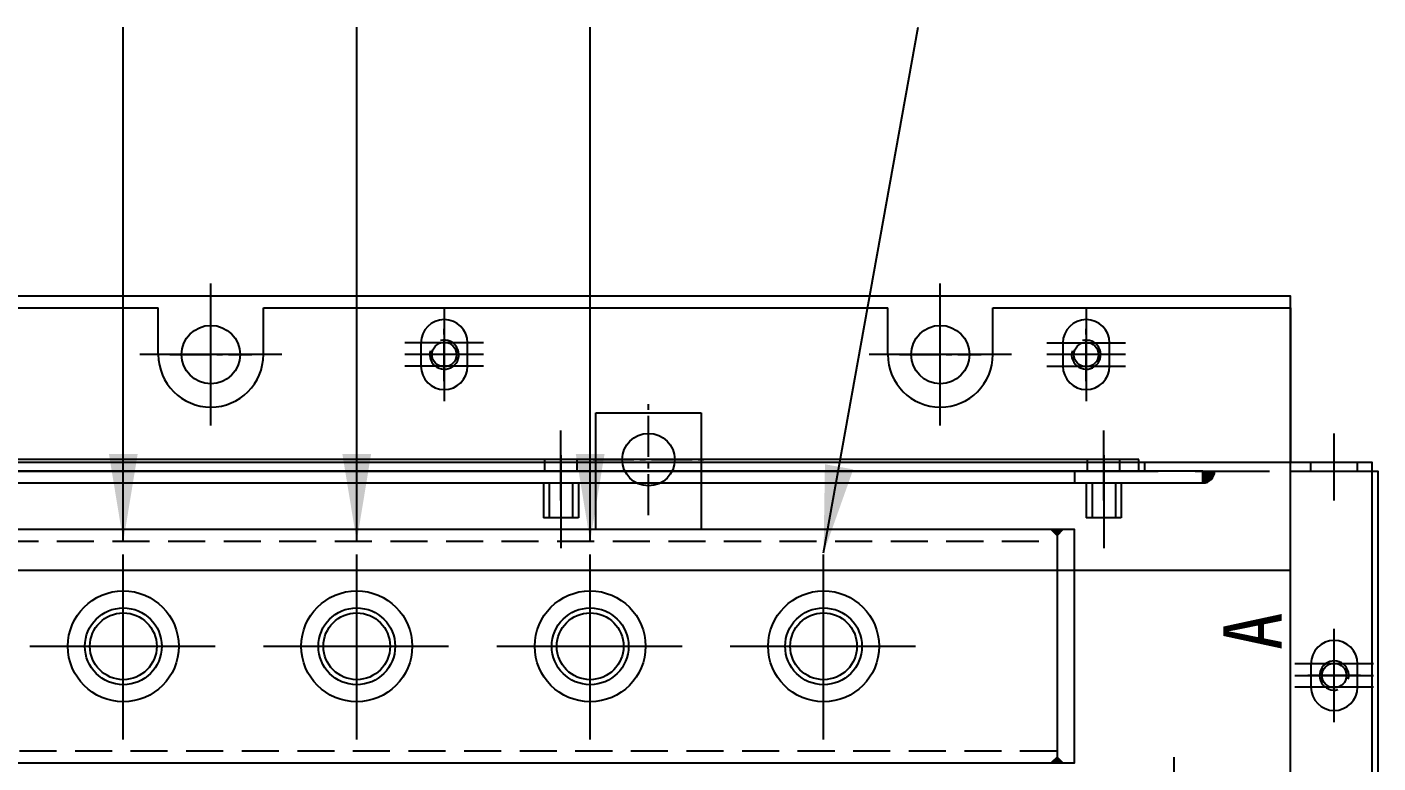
# Model space of a CAD drawing. Header units: millimetres. Extents: x 282 to 14566, y -4134 to 5341.
# Drawn here: x 8674.7 to 8906.2, y 2050.3 to 2176.5 of the extents above; entities that cross this region are included whole.
import ezdxf

# ---------------------------------------------------------------- set-up
doc = ezdxf.new("R2010")
doc.units = ezdxf.units.MM
for name, pattern in [('CENTER', [50.8, 31.75, -6.35, 6.35, -6.35]), ('CENTER1', [10, 7, -1, 1, -1]), ('HIDDEN', [9.525, 6.35, -3.175]), ('HIDDEN2', [4.7625, 3.175, -1.5875]), ('HIDDENX2', [19.05, 12.7, -6.35])]:
    doc.linetypes.add(name, pattern=pattern)
doc.layers.add('CENTER', color=1, linetype='CENTER')
doc.layers.add('THIN', color=3, linetype='Continuous')
doc.styles.add('HAN', font='')
doc.styles.get("Standard").update_dxf_attribs({"font": 'ISOCP.SHX', "bigfont": 'WHGTXT.SHX'})
doc.styles.get('HAN').set_extended_font_data('GulimChe')
doc.dimstyles.new('PS-6', dxfattribs={"dimscale": 6, "dimtxt": 3.2, "dimasz": 2.5, "dimexe": 2, "dimexo": 2.5, "dimgap": 2, "dimtad": 1, "dimtoh": 1, "dimdec": 3, "dimrnd": 0.005, "dimzin": 12, "dimdsep": 46, "dimtxsty": 'Standard', "dimcen": 0, "dimclrt": 2, "dimazin": 3, "dimtfac": 1, "dimtdec": 3, "dimtofl": 0, "dimtmove": 0, "dimatfit": 3, "dimfxl": 0, "dimtolj": 1, "dimtzin": 0, "dimarcsym": 0})

# ---------------------------------------------------------------- blocks, each defined once
blk = doc.blocks.new('A$C065017E1')
at = {"color": 1, "linetype": 'CENTER1'}
for p, q in [((-185, 563), (-185, 577)), ((-60, 563), (-60, 577)), ((-145, 565.42), (-145, 574.58)), ((-35, 565.42), (-35, 574.58)), ((-192, 570), (-178, 570)), ((-140.42, 570), (-149.58, 570)), ((-67, 570), (-53, 570)), ((-30.42, 570), (-39.58, 570))]:
    blk.add_line(p, q, dxfattribs=at)
at = {"color": 2, "ltscale": 10}
blk.add_lwpolyline([(-650, 580), (-650, 0), (0, 0), (0, 580)], close=True, dxfattribs=at)
at = {"color": 2}
for centre in [(-185, 570), (-60, 570)]:
    blk.add_circle(centre, 5, dxfattribs=at)
at = {"color": 3}
for centre in [(-145, 570), (-35, 570)]:
    blk.add_circle(centre, 2.1, dxfattribs=at)
for centre in [(-145, 570), (-35, 570)]:
    blk.add_arc(centre, 2.5, 164.966, 104.591)
blk = doc.blocks.new('A$C5C183642')
at = {"color": 1, "linetype": 'CENTER1'}
blk.add_line((0, -8), (0, 5), dxfattribs=at)
at = {"color": 3}
blk.add_lwpolyline([(20, -40), (-630, -40), (-630, 0), (20, 0)], close=True, dxfattribs=at)
blk = doc.blocks.new('A$C73624FD3')
at = {"color": 1, "linetype": 'CENTER'}
for p, q in [((128.56, 38.21), (128.56, 47.21)), ((124.06, 42.71), (133.06, 42.71))]:
    blk.add_line(p, q, dxfattribs=at)
at = {"color": 150}
blk.add_lwpolyline([(-356.44, 50.21), (163.56, 50.21), (163.56, 35.21), (-356.44, 35.21)], close=True, dxfattribs=at)
at = {"color": 3}
blk.add_circle((128.56, 42.71), 2.1, dxfattribs=at)
blk.add_arc((128.56, 42.71), 2.5, 255.409, 195.034)
at = {"color": 2, "style": 'HAN'}
blk.add_text('A', height=10, dxfattribs=at).set_placement((132.91, 51.72))
blk = doc.blocks.new('A$C197C64E6')
at = {"color": 1, "linetype": 'CENTER'}
for p, q in [((-110, -4.74), (-110, 11.2)), ((-17, -4.74), (-17, 11.2))]:
    blk.add_line(p, q, dxfattribs=at)
for p, q in [((-113, 0), (-113, 6)), ((-107, 6), (-113, 6)), ((-112, 0), (-112, 6)), ((-108, 0), (-108, 6)), ((-107, 0), (-107, 6)), ((-20, 0), (-20, 6)), ((-14, 6), (-20, 6)), ((-19, 0), (-19, 6)), ((-15, 0), (-15, 6)), ((-14, 0), (-14, 6))]:
    blk.add_line(p, q)
at = {"color": 2, "linetype": 'HIDDEN'}
blk.add_line((-22, -2), (-22, 0), dxfattribs=at)
at = {"color": 3}
blk.add_lwpolyline([(0, 0), (0, -2), (-620, -2), (-620, 0)], close=True, dxfattribs=at)
blk = doc.blocks.new('A$C664E0AA2')
h = blk.add_hatch(color=256)
h.dxf.hatch_style = 1
h.paths.add_polyline_path([(20, -22, 0.414214), (22, -20), (20, -20)])
at = {"color": 1, "linetype": 'CENTER'}
for p, q in [((-150, -12.18), (-150, 12.18)), ((-25, -12.18), (-25, 12.18)), ((-110, 8), (-110, -8)), ((0, 8), (0, -8)), ((-137.82, 0), (-162.18, 0)), ((-103.25, 2), (-116.75, 2)), ((-103.25, 0), (-116.75, 0)), ((-12.82, 0), (-37.18, 0)), ((-6.75, 2), (6.75, 2)), ((6.75, 0), (-6.75, 0)), ((-103.25, -2), (-116.75, -2)), ((-6.75, -2), (6.75, -2)), ((42.5, -25), (42.5, -13.5)), ((42.5, -63), (42.5, -47)), ((49.25, -53), (35.75, -53)), ((35.75, -55), (49.25, -55)), ((49.25, -57), (35.75, -57))]:
    blk.add_line(p, q, dxfattribs=at)
at = {"color": 3}
for p, q in [((-266, 8), (-159, 8)), ((-159, 0), (-159, 8)), ((-141, 8), (-34, 8)), ((-141, 0), (-141, 8)), ((-34, 0), (-34, 8)), ((-16, 8), (35, 8)), ((-16, 0), (-16, 8)), ((35, 8), (35, -18.5))]:
    blk.add_line(p, q, dxfattribs=at)
at = {"color": 2, "linetype": 'HIDDENX2'}
for p, q in [((10, -18.5), (10, -20)), ((38.5, -20), (38.5, -18.5)), ((46.5, -20), (46.5, -18.5)), ((-629, -20), (49, -20))]:
    blk.add_line(p, q, dxfattribs=at)
at = {"color": 3}
for points in [[(-106, 2, 1), (-114, 2), (-114, -2, 1), (-106, -2)], [(4, 2, 1), (-4, 2), (-4, -2, 1), (4, -2)], [(46.5, -53, 1), (38.5, -53), (38.5, -57, 1), (46.5, -57)]]:
    blk.add_lwpolyline(points, format="xyb", close=True, dxfattribs=at)
blk.add_lwpolyline([(49, -541.5), (49, -18.5), (-629, -18.5), (-629, -541.5)], close=True, dxfattribs=at)
for centre in [(-150, 0), (-25, 0)]:
    blk.add_arc(centre, 9, 180, 0, dxfattribs=at)
blk.add_arc((20, -20), 2, 270, 0)
at = {"xscale": -1, "rotation": 180}
blk.add_blockref('A$C197C64E6', (20, -22), dxfattribs=at)
blk = doc.blocks.new('A$C13B9252F')
for points in [[(519, 52), (520, 51), (521, 52)], [(520, 13), (521, 12), (519, 12)]]:
    blk.add_hatch(color=256).paths.add_polyline_path(points)
for p, q in [((441, 52), (441, 72)), ((441, 72), (459, 72)), ((459, 72), (459, 52))]:
    blk.add_line(p, q)
at = {"color": 1, "linetype": 'CENTER1'}
for p, q in [((450, 54.5), (450, 73.5)), ((440.5, 64), (459.5, 64))]:
    blk.add_line(p, q, dxfattribs=at)
at = {"color": 2, "linetype": 'HIDDEN2', "ltscale": 2}
for p, q in [((-80, 50), (520, 50)), ((520, 14), (-80, 14))]:
    blk.add_line(p, q, dxfattribs=at)
for points in [[(-83, 12), (523, 12), (523, 52), (-83, 52)], [(519, 52), (520, 51)], [(521, 52), (520, 51), (520, 13), (521, 12)], [(520, 13), (519, 12)]]:
    blk.add_lwpolyline(points)
for centre, radius in [((450, 64), 4.5), ((360, 32), 9.5), ((400, 32), 9.5), ((440, 32), 9.5), ((480, 32), 9.5), ((360, 32), 5.72), ((400, 32), 5.72), ((440, 32), 5.72), ((480, 32), 5.72)]:
    blk.add_circle(centre, radius)
at = {"layer": 'CENTER'}
for p, q in [((360, 16), (360, 48)), ((400, 16), (400, 48)), ((440, 16), (440, 48)), ((480, 16), (480, 48)), ((344, 32), (376, 32)), ((384, 32), (416, 32)), ((424, 32), (456, 32)), ((464, 32), (496, 32))]:
    blk.add_line(p, q, dxfattribs=at)
at = {"layer": 'THIN'}
for centre in [(360, 32), (400, 32), (440, 32), (480, 32)]:
    blk.add_circle(centre, 6.58, dxfattribs=at)
blk = doc.blocks.new('A$C69F530FE')
at = {"color": 1, "linetype": 'CENTER'}
for p, q in [((-93, 5), (-93, -7)), ((0, 5), (0, -7))]:
    blk.add_line(p, q, dxfattribs=at)
at = {"color": 2, "linetype": 'HIDDEN'}
for p, q in [((-95.75, 0), (-95.75, -2)), ((-90.25, 0), (-90.25, -2)), ((-2.75, 0), (-2.75, -2)), ((2.75, 0), (2.75, -2))]:
    blk.add_line(p, q, dxfattribs=at)
at = {"color": 3}
blk.add_lwpolyline([(6, -2), (-592, -2), (-592, 0), (6, 0)], close=True, dxfattribs=at)

msp = doc.modelspace()

# ---------------------------------------------------------------- block references
for name, p in [('A$C664E0AA2', (8856.162, 2120.349)), ('A$C065017E1', (8891.162, 1550.349)), ('A$C13B9252F', (8331.162, 2038.349))]:
    msp.add_blockref(name, p)
at = {"xscale": -1, "rotation": 180}
for name, p in [('A$C69F530FE', (8859.162, 2100.349)), ('A$C5C183642', (8871.162, 2043.349))]:
    msp.add_blockref(name, p, dxfattribs=at)
at = {"rotation": 90}
msp.add_blockref('A$C73624FD3', (8941.37, 1936.785), dxfattribs=at)

# ---------------------------------------------------------------- leaders
for points in [[(8691.162, 2088.333), (8691.162, 2176.49)], [(8731.162, 2088.333), (8731.162, 2176.49)], [(8771.162, 2088.333), (8771.162, 2176.49)], [(8811.162, 2086.349), (8827.388, 2176.49)]]:
    msp.add_leader(points, dimstyle='PS-6', override={"dimgap": 2, "dimtad": 1})

doc.saveas('drawing.dxf')
